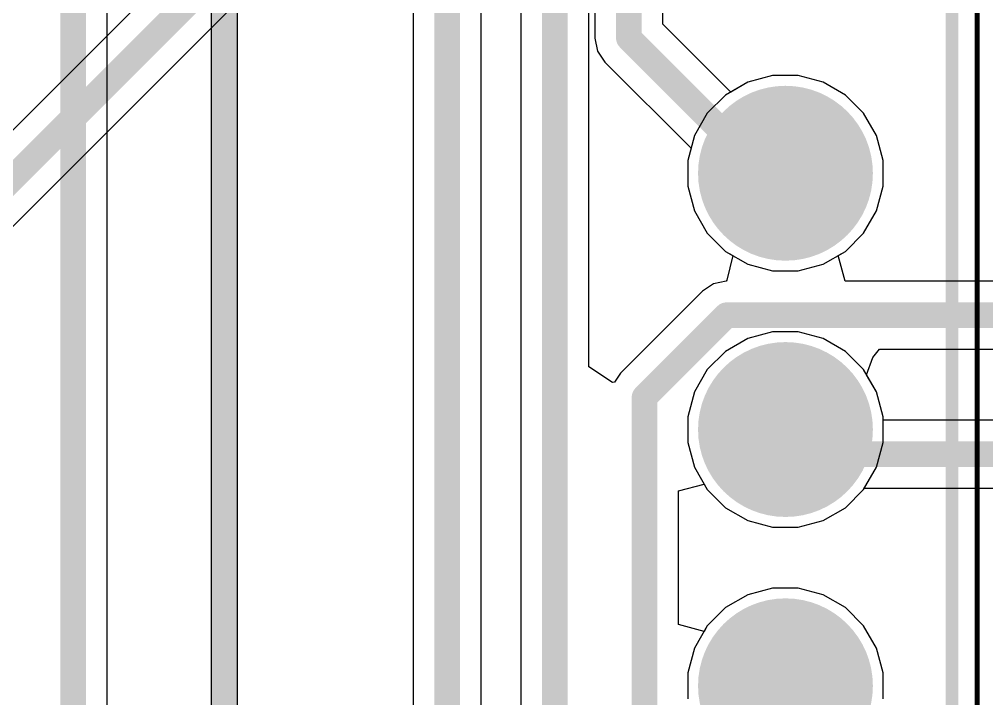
# Model space of a CAD drawing. Header units: inches. Extents: x 2.95 to 6.74, y 1.23 to 4.83.
# Drawn here: x 4.291 to 4.6685, y 3.2644 to 3.5294 of the extents above; entities that cross this region are included whole.
import ezdxf

# ---------------------------------------------------------------- set-up
doc = ezdxf.new("R2010")
doc.units = ezdxf.units.IN
doc.header["$MEASUREMENT"] = 0
for name, color, linetype in [('Bottom Layer', 5, 'Continuous'), ('Bottom Solder', 6, 'Continuous'), ('GND', 76, 'Continuous'), ('Mechanical 15', 56, 'Continuous'), ('Multi-Layer', 9, 'Continuous'), ('Pad Holes', 156, 'Continuous'), ('PWR', 16, 'Continuous'), ('Top 3D Body', 56, 'Continuous'), ('Top Layer', 1, 'Continuous'), ('Top Overlay', 2, 'Continuous'), ('Top Solder', 216, 'Continuous')]:
    doc.layers.add(name, color=color, linetype=linetype)

# ---------------------------------------------------------------- blocks, each defined once
blk = doc.blocks.new('MODULE_NUCLEO_L432KC_179')
at = {"layer": 'Bottom Layer'}
h = blk.add_hatch(color=5, dxfattribs=at)
edge = h.paths.add_edge_path()
edge.add_arc((0.3, -0.26161), 0.03012, 0, 360)
h = blk.add_hatch(color=5, dxfattribs=at)
edge = h.paths.add_edge_path()
edge.add_arc((0.3, -0.36161), 0.03012, 0, 360)
h = blk.add_hatch(color=5, dxfattribs=at)
edge = h.paths.add_edge_path()
edge.add_arc((0.3, -0.46161), 0.03012, 0, 360)
at = {"layer": 'Bottom Solder'}
h = blk.add_hatch(color=6, dxfattribs=at)
edge = h.paths.add_edge_path()
edge.add_arc((0.3, -0.26161), 0.03412, 0, 360)
h = blk.add_hatch(color=6, dxfattribs=at)
edge = h.paths.add_edge_path()
edge.add_arc((0.3, -0.36161), 0.03412, 0, 360)
h = blk.add_hatch(color=6, dxfattribs=at)
edge = h.paths.add_edge_path()
edge.add_arc((0.3, -0.46161), 0.03412, 0, 360)
at = {"layer": 'GND'}
h = blk.add_hatch(color=76, dxfattribs=at)
edge = h.paths.add_edge_path()
edge.add_arc((0.3, -0.26161), 0.03008, 0, 360)
h = blk.add_hatch(color=76, dxfattribs=at)
edge = h.paths.add_edge_path()
edge.add_arc((0.3, -0.36161), 0.03008, 0, 360)
h = blk.add_hatch(color=76, dxfattribs=at)
edge = h.paths.add_edge_path()
edge.add_arc((0.3, -0.46161), 0.03008, 0, 360)
at = {"layer": 'Multi-Layer'}
h = blk.add_hatch(color=9, dxfattribs=at)
edge = h.paths.add_edge_path()
edge.add_arc((0.3, -0.26161), 0.03012, 0, 360)
h = blk.add_hatch(color=9, dxfattribs=at)
edge = h.paths.add_edge_path()
edge.add_arc((0.3, -0.36161), 0.03012, 0, 360)
h = blk.add_hatch(color=9, dxfattribs=at)
edge = h.paths.add_edge_path()
edge.add_arc((0.3, -0.46161), 0.03012, 0, 360)
at = {"layer": 'Pad Holes'}
h = blk.add_hatch(color=7, dxfattribs=at)
edge = h.paths.add_edge_path()
edge.add_arc((0.3, -0.26161), 0.02008, 0, 360)
h = blk.add_hatch(color=7, dxfattribs=at)
edge = h.paths.add_edge_path()
edge.add_arc((0.3, -0.36161), 0.02008, 0, 360)
h = blk.add_hatch(color=7, dxfattribs=at)
edge = h.paths.add_edge_path()
edge.add_arc((0.3, -0.46161), 0.02008, 0, 360)
at = {"layer": 'PWR'}
h = blk.add_hatch(color=16, dxfattribs=at)
edge = h.paths.add_edge_path()
edge.add_arc((0.3, -0.26161), 0.03008, 0, 360)
h = blk.add_hatch(color=16, dxfattribs=at)
edge = h.paths.add_edge_path()
edge.add_arc((0.3, -0.36161), 0.03008, 0, 360)
h = blk.add_hatch(color=16, dxfattribs=at)
edge = h.paths.add_edge_path()
edge.add_arc((0.3, -0.46161), 0.03008, 0, 360)
at = {"layer": 'Top Layer'}
h = blk.add_hatch(color=1, dxfattribs=at)
edge = h.paths.add_edge_path()
edge.add_arc((0.3, -0.26161), 0.03012, 0, 360)
h = blk.add_hatch(color=1, dxfattribs=at)
edge = h.paths.add_edge_path()
edge.add_arc((0.3, -0.36161), 0.03012, 0, 360)
h = blk.add_hatch(color=1, dxfattribs=at)
edge = h.paths.add_edge_path()
edge.add_arc((0.3, -0.46161), 0.03012, 0, 360)
at = {"layer": 'Top Solder'}
h = blk.add_hatch(color=216, dxfattribs=at)
edge = h.paths.add_edge_path()
edge.add_arc((0.3, -0.26161), 0.03412, 0, 360)
h = blk.add_hatch(color=216, dxfattribs=at)
edge = h.paths.add_edge_path()
edge.add_arc((0.3, -0.36161), 0.03412, 0, 360)
h = blk.add_hatch(color=216, dxfattribs=at)
edge = h.paths.add_edge_path()
edge.add_arc((0.3, -0.46161), 0.03412, 0, 360)
at = {"layer": 'Mechanical 15'}
blk.add_lwpolyline([(0.3748, -0.9998, 0.00197, 0.00197, 0), (0.3748, 0.9998, 0.00197, 0.00197, 0)], format="xyseb", dxfattribs=at)
at = {"layer": 'Top 3D Body'}
blk.add_lwpolyline([(0.36496, -0.98996, 0.005, 0.005, 0), (0.36496, 0.98996, 0.005, 0.005, 0)], format="xyseb", dxfattribs=at)
at = {"layer": 'Top Overlay'}
blk.add_lwpolyline([(0.36496, -0.98996, 0.005, 0.005, 0), (0.36496, 0.98996, 0.005, 0.005, 0)], format="xyseb", dxfattribs=at)

msp = doc.modelspace()

# ---------------------------------------------------------------- linework, layer by layer
at = {"layer": 'Bottom Layer'}
for p, q in [((4.32525, 2.51349), (4.32525, 3.67851)), ((4.48675, 3.608), (4.48675, 2.98)), ((4.51325, 3.39388), (4.51325, 3.60251)), ((4.58498, 3.5075), (4.57529, 3.50491)), ((4.59502, 3.5075), (4.58498, 3.5075)), ((4.60471, 3.50491), (4.59502, 3.5075)), ((4.57529, 3.50491), (4.56659, 3.49989)), ((4.61341, 3.49989), (4.60471, 3.50491)), ((4.56659, 3.49989), (4.5595, 3.49279)), ((4.6205, 3.49279), (4.61341, 3.49989)), ((4.5595, 3.49279), (4.55448, 3.4841)), ((4.62552, 3.4841), (4.6205, 3.49279)), ((4.55448, 3.4841), (4.55188, 3.4744)), ((4.62812, 3.4744), (4.62552, 3.4841)), ((4.55188, 3.4744), (4.55188, 3.46437)), ((4.62812, 3.46437), (4.62812, 3.4744)), ((4.55188, 3.46437), (4.55448, 3.45467)), ((4.62552, 3.45467), (4.62812, 3.46437)), ((4.55448, 3.45467), (4.5595, 3.44598)), ((4.6205, 3.44598), (4.62552, 3.45467)), ((4.5595, 3.44598), (4.56659, 3.43888)), ((4.61341, 3.43888), (4.6205, 3.44598)), ((4.56659, 3.43888), (4.56942, 3.43725)), ((4.56942, 3.43725), (4.5671, 3.42768)), ((4.61058, 3.43725), (4.61341, 3.43888)), ((4.61326, 3.42725), (4.61058, 3.43725)), ((4.56193, 3.42625), (4.55763, 3.42337)), ((4.5668, 3.42722), (4.56193, 3.42625)), ((4.5671, 3.42768), (4.5668, 3.42722)), ((5.17851, 3.42725), (4.61326, 3.42725)), ((4.55763, 3.42337), (4.52563, 3.39137)), ((4.62411, 3.39743), (4.62669, 3.40075)), ((4.62669, 3.40075), (5.184, 3.40075)), ((4.62168, 3.39075), (4.62411, 3.39743)), ((4.52253, 3.38774), (4.51325, 3.39388)), ((4.52563, 3.39137), (4.52325, 3.38782)), ((4.62552, 3.3841), (4.62168, 3.39075)), ((4.52325, 3.38782), (4.52253, 3.38774)), ((4.62812, 3.3744), (4.62552, 3.3841)), ((4.62812, 3.36437), (4.62812, 3.3744)), ((4.62552, 3.35467), (4.62812, 3.36437)), ((4.6205, 3.34598), (4.62552, 3.35467)), ((4.54825, 3.34545), (4.55825, 3.34813)), ((4.54825, 3.29332), (4.54825, 3.34545)), ((4.55825, 3.34813), (4.5595, 3.34598)), ((4.5595, 3.34598), (4.56659, 3.33888)), ((4.61341, 3.33888), (4.6205, 3.34598)), ((4.56659, 3.33888), (4.57529, 3.33387)), ((4.60471, 3.33387), (4.61341, 3.33888)), ((4.57529, 3.33387), (4.58498, 3.33127)), ((4.59502, 3.33127), (4.60471, 3.33387)), ((4.58498, 3.33127), (4.59502, 3.33127)), ((4.58498, 3.3075), (4.57529, 3.30491)), ((4.59502, 3.3075), (4.58498, 3.3075)), ((4.60471, 3.30491), (4.59502, 3.3075)), ((4.57529, 3.30491), (4.56659, 3.29989)), ((4.61341, 3.29989), (4.60471, 3.30491)), ((4.56659, 3.29989), (4.5595, 3.29279)), ((4.6205, 3.29279), (4.61341, 3.29989)), ((4.55825, 3.29064), (4.54825, 3.29332)), ((4.5595, 3.29279), (4.55825, 3.29064)), ((4.62552, 3.2841), (4.6205, 3.29279)), ((4.62812, 3.2744), (4.62552, 3.2841)), ((4.62812, 3.26437), (4.62812, 3.2744))]:
    msp.add_line(p, q, dxfattribs=at)
for points in [[(4.312, 2.508, 0.01, 0.01, 0), (4.312, 3.684, 0.01, 0.01, 0)], [(4.5, 2.98, 0.01, 0.01, 0), (4.5, 3.608, 0.01, 0.01, 0)], [(4.58161, 3.46939, 0.01, 0.01, 0), (4.59, 3.46939, 0.01, 0.01, 0)], [(4.535, 3.382, 0.01, 0.01, 0), (4.567, 3.414, 0.01, 0.01, 0)], [(4.567, 3.414, 0.01, 0.01, 0), (5.184, 3.414, 0.01, 0.01, 0)], [(4.535, 3.023, 0.01, 0.01, 0), (4.535, 3.382, 0.01, 0.01, 0)]]:
    msp.add_lwpolyline(points, format="xyseb", dxfattribs=at)
for points in [[(4.57911, 3.46939, 0.005, 0.005, 1), (4.58411, 3.46939, 0.005, 0.005, 1)], [(4.5875, 3.46939, 0.005, 0.005, 1), (4.5925, 3.46939, 0.005, 0.005, 1)], [(4.5645, 3.414, 0.005, 0.005, 1), (4.5695, 3.414, 0.005, 0.005, 1)], [(4.5645, 3.414, 0.005, 0.005, 1), (4.5695, 3.414, 0.005, 0.005, 1)], [(4.5325, 3.382, 0.005, 0.005, 1), (4.5375, 3.382, 0.005, 0.005, 1)], [(4.5325, 3.382, 0.005, 0.005, 1), (4.5375, 3.382, 0.005, 0.005, 1)]]:
    msp.add_lwpolyline(points, format="xyseb", close=True, dxfattribs=at)
at = {"layer": 'PWR'}
for p, q in [((4.3659, 3.773), (4.3659, 3.17511)), ((4.3761, 3.173), (4.3761, 3.773))]:
    msp.add_line(p, q, dxfattribs=at)
msp.add_lwpolyline([(4.371, 3.173, 0.01, 0.01, 0), (4.371, 3.773, 0.01, 0.01, 0)], format="xyseb", dxfattribs=at)
at = {"layer": 'Top Layer'}
for p, q in [((4.43538, 3.63312), (4.09749, 3.29524)), ((4.51563, 3.62174), (4.51563, 3.52212)), ((4.10625, 3.26651), (4.43475, 3.595)), ((4.44475, 3.59086), (4.44475, 3.19005)), ((4.47125, 3.185), (4.47125, 3.59151)), ((4.54214, 3.52761), (4.54214, 3.56375)), ((4.56866, 3.50108), (4.54214, 3.52761)), ((4.51563, 3.52212), (4.51664, 3.51705)), ((4.51664, 3.51705), (4.51951, 3.51275)), ((4.51951, 3.51275), (4.55314, 3.47911)), ((4.58498, 3.5075), (4.57529, 3.50491)), ((4.59502, 3.5075), (4.58498, 3.5075)), ((4.60471, 3.50491), (4.59502, 3.5075)), ((4.57529, 3.50491), (4.56866, 3.50108)), ((4.61341, 3.49989), (4.60471, 3.50491)), ((4.6205, 3.49279), (4.61341, 3.49989)), ((4.62552, 3.4841), (4.6205, 3.49279)), ((4.62812, 3.4744), (4.62552, 3.4841)), ((4.55314, 3.47911), (4.55188, 3.4744)), ((4.55188, 3.4744), (4.55188, 3.46437)), ((4.62812, 3.46437), (4.62812, 3.4744)), ((4.55188, 3.46437), (4.55448, 3.45467)), ((4.62552, 3.45467), (4.62812, 3.46437)), ((4.55448, 3.45467), (4.5595, 3.44598)), ((4.6205, 3.44598), (4.62552, 3.45467)), ((4.5595, 3.44598), (4.56659, 3.43888)), ((4.61341, 3.43888), (4.6205, 3.44598)), ((4.56659, 3.43888), (4.57529, 3.43387)), ((4.60471, 3.43387), (4.61341, 3.43888)), ((4.57529, 3.43387), (4.58498, 3.43127)), ((4.59502, 3.43127), (4.60471, 3.43387)), ((4.58498, 3.43127), (4.59502, 3.43127)), ((4.58498, 3.4075), (4.57529, 3.40491)), ((4.59502, 3.4075), (4.58498, 3.4075)), ((4.60471, 3.40491), (4.59502, 3.4075)), ((4.57529, 3.40491), (4.56659, 3.39989)), ((4.61341, 3.39989), (4.60471, 3.40491)), ((4.56659, 3.39989), (4.5595, 3.39279)), ((4.6205, 3.39279), (4.61341, 3.39989)), ((4.5595, 3.39279), (4.55448, 3.3841)), ((4.62552, 3.3841), (4.6205, 3.39279)), ((4.55448, 3.3841), (4.55188, 3.3744)), ((4.62812, 3.3744), (4.62552, 3.3841)), ((4.55188, 3.3744), (4.55188, 3.36437)), ((4.62812, 3.37303), (4.62812, 3.3744)), ((5.10123, 3.37303), (4.62812, 3.37303)), ((4.55188, 3.36437), (4.55448, 3.35467)), ((4.55448, 3.35467), (4.5595, 3.34598)), ((4.5595, 3.34598), (4.56659, 3.33888)), ((4.61341, 3.33888), (4.6205, 3.34598)), ((4.6205, 3.34598), (4.62081, 3.34652)), ((4.62081, 3.34652), (5.09574, 3.34652)), ((4.56659, 3.33888), (4.57529, 3.33387)), ((4.60471, 3.33387), (4.61341, 3.33888)), ((4.57529, 3.33387), (4.58498, 3.33127)), ((4.59502, 3.33127), (4.60471, 3.33387)), ((4.58498, 3.33127), (4.59502, 3.33127)), ((4.58498, 3.3075), (4.57529, 3.30491)), ((4.59502, 3.3075), (4.58498, 3.3075)), ((4.60471, 3.30491), (4.59502, 3.3075)), ((4.57529, 3.30491), (4.56659, 3.29989)), ((4.61341, 3.29989), (4.60471, 3.30491)), ((4.56659, 3.29989), (4.5595, 3.29279)), ((4.6205, 3.29279), (4.61341, 3.29989)), ((4.5595, 3.29279), (4.55448, 3.2841)), ((4.62552, 3.2841), (4.6205, 3.29279)), ((4.55448, 3.2841), (4.55188, 3.2744)), ((4.62812, 3.2744), (4.62552, 3.2841)), ((4.55188, 3.2744), (4.55188, 3.26437)), ((4.62812, 3.26437), (4.62812, 3.2744))]:
    msp.add_line(p, q, dxfattribs=at)
for points in [[(4.52888, 3.52212, 0.01, 0.01, 0), (4.52888, 3.89688, 0.01, 0.01, 0)], [(4.093, 3.272, 0.01, 0.01, 0), (4.486, 3.665, 0.01, 0.01, 0)], [(4.458, 3.185, 0.01, 0.01, 0), (4.458, 3.597, 0.01, 0.01, 0)], [(4.52888, 3.52212, 0.01, 0.01, 0), (4.58161, 3.46939, 0.01, 0.01, 0)], [(4.59, 3.36939, 0.01, 0.01, 0), (4.59961, 3.35977, 0.01, 0.01, 0)], [(4.59961, 3.35977, 0.01, 0.01, 0), (5.10123, 3.35977, 0.01, 0.01, 0)]]:
    msp.add_lwpolyline(points, format="xyseb", dxfattribs=at)
for points in [[(4.52638, 3.52212, 0.005, 0.005, 1), (4.53138, 3.52212, 0.005, 0.005, 1)], [(4.52638, 3.52212, 0.005, 0.005, 1), (4.53138, 3.52212, 0.005, 0.005, 1)], [(4.57911, 3.46939, 0.005, 0.005, 1), (4.58411, 3.46939, 0.005, 0.005, 1)], [(4.5875, 3.36939, 0.005, 0.005, 1), (4.5925, 3.36939, 0.005, 0.005, 1)], [(4.59711, 3.35977, 0.005, 0.005, 1), (4.60211, 3.35977, 0.005, 0.005, 1)], [(4.59711, 3.35977, 0.005, 0.005, 1), (4.60211, 3.35977, 0.005, 0.005, 1)]]:
    msp.add_lwpolyline(points, format="xyseb", close=True, dxfattribs=at)

# ---------------------------------------------------------------- block references
msp.add_blockref('MODULE_NUCLEO_L432KC_179', (4.29, 3.731))

doc.saveas('drawing.dxf')
